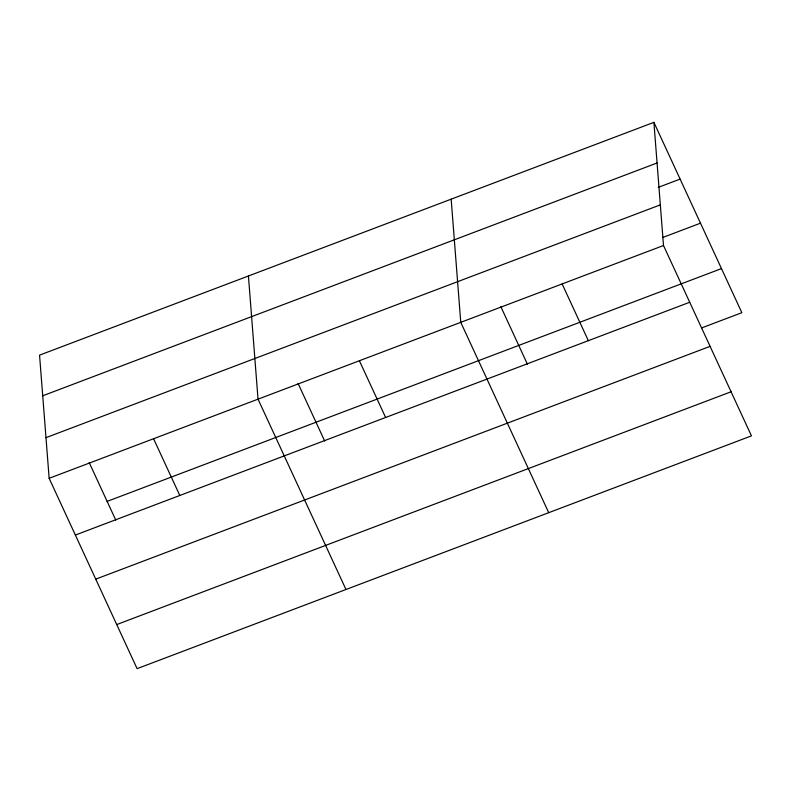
<?xml version="1.0" encoding="UTF-8"?>
<svg xmlns="http://www.w3.org/2000/svg" width="791" height="791" viewBox="0 0 791 791"><rect width="100%" height="100%" fill="white"/><g stroke="black" fill="none" stroke-linecap="round" stroke-linejoin="round"><path stroke-width="1.19" d="M653.9 122.348L39.55 355.139L49.151 478.308L137.1 668.652L751.45 435.861L663.501 245.517L653.9 122.348L741.849 312.692L701.538 327.968M42.714 395.787L657.064 162.986M658.231 187.378L680.122 179.092M45.977 437.66L660.327 204.869M662.482 237.577L700.49 223.181M49.151 478.308L663.501 245.517M107.131 501.395L721.481 268.604M75.363 535.052L689.722 302.261M95.741 579.141L710.091 346.349M116.732 624.564L731.082 391.772M562.134 283.929L588.346 340.674M500.832 306.651L527.399 364.167M548.717 512.677L460.757 322.332L451.167 199.164M359.391 360.745L385.613 417.49M298.088 383.467L324.666 440.983M345.974 589.503L258.024 399.158L248.433 275.99M153.583 438.738L179.804 495.482M89.215 462.626L115.793 520.132"/></g></svg>
